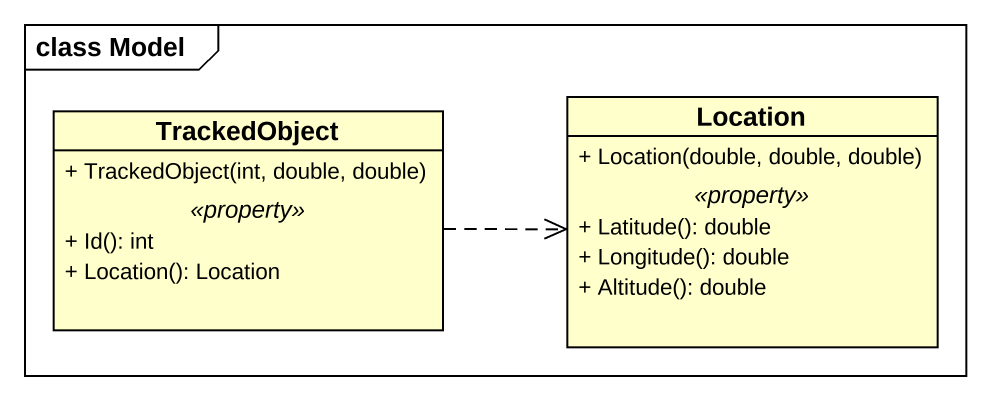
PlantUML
@startuml
mainframe class Model
hide circle
hide empty members
skinparam classAttributeIconSize 0
class TrackedObject {
  + TrackedObject(int, double, double)
  .. <<property>> ..
  + Id(): int
  + Location(): Location
}
class Location {
  + Location(double, double, double)
  .. <<property>> ..
  + Latitude(): double
  + Longitude(): double
  + Altitude(): double
}
TrackedObject .right.> Location
@enduml
